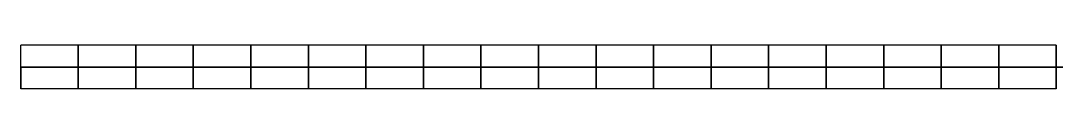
# Model space of a CAD drawing. Header units: metres. Extents: x 0 to 7.32, y -0.08 to 0.08.
# Drawn here: x 0 to 3.658, y -0.077 to 0.077 of the extents above; entities that cross this region are included whole.
import ezdxf

# ---------------------------------------------------------------- set-up
doc = ezdxf.new("R2010")
doc.units = ezdxf.units.M
for name, color, linetype in [('concrete_cells', 9, 'Continuous'), ('links', 30, 'Continuous'), ('rebar_segments_13', 2, 'Continuous'), ('rebar_segments_16', 1, 'Continuous'), ('rebar_segments_22', 6, 'Continuous'), ('rebars_06', 5, 'Continuous'), ('rebars_10', 7, 'Continuous')]:
    doc.layers.add(name, color=color, linetype=linetype)

msp = doc.modelspace()

# ---------------------------------------------------------------- linework, layer by layer
at = {"layer": 'concrete_cells'}
for points in [[(0, 0), (0.2032, 0), (0.2032, 0, 0.313), (0, 0, 0.313)], [(0, 0, 0.313), (0.2032, 0, 0.313), (0.2032, 0, 0.576), (0, 0, 0.576)], [(0, 0, 0.576), (0.2032, 0, 0.576), (0.2032, 0, 0.889), (0, 0, 0.889)], [(0.2032, 0), (0.4064, 0), (0.4064, 0, 0.313), (0.2032, 0, 0.313)], [(0.2032, 0, 0.313), (0.4064, 0, 0.313), (0.4064, 0, 0.576), (0.2032, 0, 0.576)], [(0.2032, 0, 0.576), (0.4064, 0, 0.576), (0.4064, 0, 0.889), (0.2032, 0, 0.889)], [(0.4064, 0), (0.6096, 0), (0.6096, 0, 0.313), (0.4064, 0, 0.313)], [(0.4064, 0, 0.313), (0.6096, 0, 0.313), (0.6096, 0, 0.576), (0.4064, 0, 0.576)], [(0.4064, 0, 0.576), (0.6096, 0, 0.576), (0.6096, 0, 0.889), (0.4064, 0, 0.889)], [(0.6096, 0), (0.8128, 0), (0.8128, 0, 0.313), (0.6096, 0, 0.313)], [(0.6096, 0, 0.313), (0.8128, 0, 0.313), (0.8128, 0, 0.576), (0.6096, 0, 0.576)], [(0.6096, 0, 0.576), (0.8128, 0, 0.576), (0.8128, 0, 0.889), (0.6096, 0, 0.889)], [(0.8128, 0), (1.016, 0), (1.016, 0, 0.313), (0.8128, 0, 0.313)], [(0.8128, 0, 0.313), (1.016, 0, 0.313), (1.016, 0, 0.576), (0.8128, 0, 0.576)], [(0.8128, 0, 0.576), (1.016, 0, 0.576), (1.016, 0, 0.889), (0.8128, 0, 0.889)], [(1.016, 0), (1.2192, 0), (1.2192, 0, 0.313), (1.016, 0, 0.313)], [(1.016, 0, 0.313), (1.2192, 0, 0.313), (1.2192, 0, 0.576), (1.016, 0, 0.576)], [(1.016, 0, 0.576), (1.2192, 0, 0.576), (1.2192, 0, 0.889), (1.016, 0, 0.889)], [(1.2192, 0), (1.4224, 0), (1.4224, 0, 0.313), (1.2192, 0, 0.313)], [(1.2192, 0, 0.313), (1.4224, 0, 0.313), (1.4224, 0, 0.576), (1.2192, 0, 0.576)], [(1.2192, 0, 0.576), (1.4224, 0, 0.576), (1.4224, 0, 0.889), (1.2192, 0, 0.889)], [(1.4224, 0), (1.6256, 0), (1.6256, 0, 0.313), (1.4224, 0, 0.313)], [(1.4224, 0, 0.576), (1.6256, 0, 0.576), (1.6256, 0, 0.889), (1.4224, 0, 0.889)], [(1.6256, 0), (1.8288, 0), (1.8288, 0, 0.313), (1.6256, 0, 0.313)], [(1.6256, 0, 0.313), (1.8288, 0, 0.313), (1.8288, 0, 0.576), (1.6256, 0, 0.576)], [(1.6256, 0, 0.576), (1.8288, 0, 0.576), (1.8288, 0, 0.889), (1.6256, 0, 0.889)], [(1.8288, 0), (2.032, 0), (2.032, 0, 0.313), (1.8288, 0, 0.313)], [(1.8288, 0, 0.313), (2.032, 0, 0.313), (2.032, 0, 0.576), (1.8288, 0, 0.576)], [(1.8288, 0, 0.576), (2.032, 0, 0.576), (2.032, 0, 0.889), (1.8288, 0, 0.889)], [(2.032, 0), (2.2352, 0), (2.2352, 0, 0.313), (2.032, 0, 0.313)], [(2.032, 0, 0.313), (2.2352, 0, 0.313), (2.2352, 0, 0.576), (2.032, 0, 0.576)], [(2.032, 0, 0.576), (2.2352, 0, 0.576), (2.2352, 0, 0.889), (2.032, 0, 0.889)], [(2.2352, 0), (2.4384, 0), (2.4384, 0, 0.313), (2.2352, 0, 0.313)], [(2.2352, 0, 0.313), (2.4384, 0, 0.313), (2.4384, 0, 0.576), (2.2352, 0, 0.576)], [(2.2352, 0, 0.576), (2.4384, 0, 0.576), (2.4384, 0, 0.889), (2.2352, 0, 0.889)], [(2.4384, 0), (2.6416, 0), (2.6416, 0, 0.313), (2.4384, 0, 0.313)], [(2.4384, 0, 0.313), (2.6416, 0, 0.313), (2.6416, 0, 0.576), (2.4384, 0, 0.576)], [(2.4384, 0, 0.576), (2.6416, 0, 0.576), (2.6416, 0, 0.889), (2.4384, 0, 0.889)], [(2.6416, 0), (2.8448, 0), (2.8448, 0, 0.313), (2.6416, 0, 0.313)], [(2.6416, 0, 0.576), (2.8448, 0, 0.576), (2.8448, 0, 0.889), (2.6416, 0, 0.889)], [(2.8448, 0), (3.048, 0), (3.048, 0, 0.313), (2.8448, 0, 0.313)], [(2.8448, 0, 0.313), (3.048, 0, 0.313), (3.048, 0, 0.576), (2.8448, 0, 0.576)], [(2.8448, 0, 0.576), (3.048, 0, 0.576), (3.048, 0, 0.889), (2.8448, 0, 0.889)], [(3.048, 0), (3.2512, 0), (3.2512, 0, 0.313), (3.048, 0, 0.313)], [(3.048, 0, 0.313), (3.2512, 0, 0.313), (3.2512, 0, 0.576), (3.048, 0, 0.576)], [(3.048, 0, 0.576), (3.2512, 0, 0.576), (3.2512, 0, 0.889), (3.048, 0, 0.889)], [(3.2512, 0), (3.4544, 0), (3.4544, 0, 0.313), (3.2512, 0, 0.313)], [(3.2512, 0, 0.313), (3.4544, 0, 0.313), (3.4544, 0, 0.576), (3.2512, 0, 0.576)], [(3.2512, 0, 0.576), (3.4544, 0, 0.576), (3.4544, 0, 0.889), (3.2512, 0, 0.889)], [(3.4544, 0), (3.6576, 0), (3.6576, 0, 0.313), (3.4544, 0, 0.313)], [(3.4544, 0, 0.313), (3.6576, 0, 0.313), (3.6576, 0, 0.576), (3.4544, 0, 0.576)], [(3.4544, 0, 0.576), (3.6576, 0, 0.576), (3.6576, 0, 0.889), (3.4544, 0, 0.889)], [(3.6576, 0), (3.8608, 0), (3.8608, 0, 0.313), (3.6576, 0, 0.313)], [(3.6576, 0, 0.576), (3.8608, 0, 0.576), (3.8608, 0, 0.889), (3.6576, 0, 0.889)]]:
    msp.add_3dface(points, dxfattribs=at)
at = {"layer": 'links'}
for p, q in [((0, 0, 0.889), (0, 0.077, 0.839)), ((0, 0), (0, 0.077, 0.05)), ((0, 0, 0.313), (0, 0.077, 0.313)), ((0, 0, 0.576), (0, 0.077, 0.576)), ((0.2032, 0, 0.889), (0.2032, 0.077, 0.839)), ((0.2032, 0), (0.2032, 0.077, 0.05)), ((0.2032, 0, 0.313), (0.2032, 0.077, 0.313)), ((0.2032, 0, 0.576), (0.2032, 0.077, 0.576)), ((0.4064, 0, 0.889), (0.4064, 0.077, 0.839)), ((0.4064, 0), (0.4064, 0.077, 0.05)), ((0.4064, 0, 0.313), (0.4064, 0.077, 0.313)), ((0.4064, 0, 0.576), (0.4064, 0.077, 0.576)), ((0.6096, 0, 0.889), (0.6096, 0.077, 0.839)), ((0.6096, 0), (0.6096, 0.077, 0.05)), ((0.6096, 0, 0.313), (0.6096, 0.077, 0.313)), ((0.6096, 0, 0.576), (0.6096, 0.077, 0.576)), ((0.8128, 0, 0.889), (0.8128, 0.077, 0.839)), ((0.8128, 0), (0.8128, 0.077, 0.05)), ((0.8128, 0, 0.313), (0.8128, 0.077, 0.313)), ((0.8128, 0, 0.576), (0.8128, 0.077, 0.576)), ((1.016, 0, 0.889), (1.016, 0.077, 0.839)), ((1.016, 0), (1.016, 0.077, 0.05)), ((1.016, 0, 0.313), (1.016, 0.077, 0.313)), ((1.016, 0, 0.576), (1.016, 0.077, 0.576)), ((1.2192, 0, 0.889), (1.2192, 0.077, 0.839)), ((1.2192, 0), (1.2192, 0.077, 0.05)), ((1.2192, 0, 0.313), (1.2192, 0.077, 0.313)), ((1.2192, 0, 0.576), (1.2192, 0.077, 0.576)), ((1.4224, 0, 0.889), (1.4224, 0.077, 0.839)), ((1.4224, 0), (1.4224, 0.077, 0.05)), ((1.4224, 0, 0.313), (1.4224, 0.077, 0.313)), ((1.4224, 0, 0.576), (1.4224, 0.077, 0.576)), ((1.6256, 0, 0.889), (1.6256, 0.077, 0.839)), ((1.6256, 0), (1.6256, 0.077, 0.05)), ((1.6256, 0, 0.313), (1.6256, 0.077, 0.313)), ((1.6256, 0, 0.576), (1.6256, 0.077, 0.576)), ((1.8288, 0, 0.889), (1.8288, 0.077, 0.839)), ((1.8288, 0), (1.8288, 0.077, 0.05)), ((1.8288, 0, 0.313), (1.8288, 0.077, 0.313)), ((1.8288, 0, 0.576), (1.8288, 0.077, 0.576)), ((1.8288, 0), (1.8288, 0.077, 0.1)), ((2.032, 0, 0.889), (2.032, 0.077, 0.839)), ((2.032, 0), (2.032, 0.077, 0.05)), ((2.032, 0, 0.313), (2.032, 0.077, 0.313)), ((2.032, 0, 0.576), (2.032, 0.077, 0.576)), ((2.032, 0), (2.032, 0.077, 0.1)), ((2.2352, 0, 0.889), (2.2352, 0.077, 0.839)), ((2.2352, 0), (2.2352, 0.077, 0.05)), ((2.2352, 0, 0.313), (2.2352, 0.077, 0.313)), ((2.2352, 0, 0.576), (2.2352, 0.077, 0.576)), ((2.2352, 0), (2.2352, 0.077, 0.1)), ((2.4384, 0, 0.889), (2.4384, 0.077, 0.839)), ((2.4384, 0), (2.4384, 0.077, 0.05)), ((2.4384, 0, 0.313), (2.4384, 0.077, 0.313)), ((2.4384, 0, 0.576), (2.4384, 0.077, 0.576)), ((2.4384, 0), (2.4384, 0.077, 0.1)), ((2.6416, 0, 0.889), (2.6416, 0.077, 0.839)), ((2.6416, 0), (2.6416, 0.077, 0.05)), ((2.6416, 0, 0.313), (2.6416, 0.077, 0.313)), ((2.6416, 0, 0.576), (2.6416, 0.077, 0.576)), ((2.6416, 0), (2.6416, 0.077, 0.1)), ((2.8448, 0, 0.889), (2.8448, 0.077, 0.839)), ((2.8448, 0), (2.8448, 0.077, 0.05)), ((2.8448, 0, 0.313), (2.8448, 0.077, 0.313)), ((2.8448, 0, 0.576), (2.8448, 0.077, 0.576)), ((2.8448, 0), (2.8448, 0.077, 0.1)), ((3.048, 0, 0.889), (3.048, 0.077, 0.839)), ((3.048, 0), (3.048, 0.077, 0.05)), ((3.048, 0, 0.313), (3.048, 0.077, 0.313)), ((3.048, 0, 0.576), (3.048, 0.077, 0.576)), ((3.048, 0), (3.048, 0.077, 0.1)), ((3.048, 0), (3.048, 0.077, 0.1)), ((3.2512, 0, 0.889), (3.2512, 0.077, 0.839)), ((3.2512, 0), (3.2512, 0.077, 0.05)), ((3.2512, 0, 0.313), (3.2512, 0.077, 0.313)), ((3.2512, 0, 0.576), (3.2512, 0.077, 0.576)), ((3.2512, 0), (3.2512, 0.077, 0.1)), ((3.4544, 0, 0.889), (3.4544, 0.077, 0.839)), ((3.4544, 0), (3.4544, 0.077, 0.05)), ((3.4544, 0, 0.313), (3.4544, 0.077, 0.313)), ((3.4544, 0, 0.576), (3.4544, 0.077, 0.576)), ((3.4544, 0), (3.4544, 0.077, 0.1)), ((3.6576, 0, 0.889), (3.6576, 0.077, 0.839)), ((3.6576, 0), (3.6576, 0.077, 0.05)), ((3.6576, 0, 0.313), (3.6576, 0.077, 0.313)), ((3.6576, 0, 0.576), (3.6576, 0.077, 0.576)), ((3.6576, 0), (3.6576, 0.077, 0.1)), ((0, -0.077, 0.839), (0, 0, 0.889)), ((0, -0.077, 0.05), (0, 0)), ((0, 0, 0.313), (0, -0.077, 0.313)), ((0, 0, 0.576), (0, -0.077, 0.576)), ((0, 0, 0.889), (0, 0, 0.839)), ((0, 0), (0, 0, 0.05)), ((0.2032, -0.077, 0.839), (0.2032, 0, 0.889)), ((0.2032, -0.077, 0.05), (0.2032, 0)), ((0.2032, 0, 0.313), (0.2032, -0.077, 0.313)), ((0.2032, 0, 0.576), (0.2032, -0.077, 0.576)), ((0.2032, 0, 0.889), (0.2032, 0, 0.839)), ((0.2032, 0), (0.2032, 0, 0.05)), ((0.4064, -0.077, 0.839), (0.4064, 0, 0.889)), ((0.4064, -0.077, 0.05), (0.4064, 0)), ((0.4064, 0, 0.313), (0.4064, -0.077, 0.313)), ((0.4064, 0, 0.576), (0.4064, -0.077, 0.576)), ((0.4064, 0, 0.889), (0.4064, 0, 0.839)), ((0.4064, 0), (0.4064, 0, 0.05)), ((0.6096, -0.077, 0.839), (0.6096, 0, 0.889)), ((0.6096, -0.077, 0.05), (0.6096, 0)), ((0.6096, 0, 0.313), (0.6096, -0.077, 0.313)), ((0.6096, 0, 0.576), (0.6096, -0.077, 0.576)), ((0.6096, 0, 0.889), (0.6096, 0, 0.839)), ((0.6096, 0), (0.6096, 0, 0.05)), ((0.8128, -0.077, 0.839), (0.8128, 0, 0.889)), ((0.8128, -0.077, 0.05), (0.8128, 0)), ((0.8128, 0, 0.313), (0.8128, -0.077, 0.313)), ((0.8128, 0, 0.576), (0.8128, -0.077, 0.576)), ((0.8128, 0, 0.889), (0.8128, 0, 0.839)), ((0.8128, 0), (0.8128, 0, 0.05)), ((1.016, -0.077, 0.839), (1.016, 0, 0.889)), ((1.016, -0.077, 0.05), (1.016, 0)), ((1.016, 0, 0.313), (1.016, -0.077, 0.313)), ((1.016, 0, 0.576), (1.016, -0.077, 0.576)), ((1.016, 0, 0.889), (1.016, 0, 0.839)), ((1.016, 0), (1.016, 0, 0.05)), ((1.2192, -0.077, 0.839), (1.2192, 0, 0.889)), ((1.2192, -0.077, 0.05), (1.2192, 0)), ((1.2192, 0, 0.313), (1.2192, -0.077, 0.313)), ((1.2192, 0, 0.576), (1.2192, -0.077, 0.576)), ((1.2192, 0, 0.889), (1.2192, 0, 0.839)), ((1.2192, 0), (1.2192, 0, 0.05)), ((1.4224, -0.077, 0.839), (1.4224, 0, 0.889)), ((1.4224, -0.077, 0.05), (1.4224, 0)), ((1.4224, 0, 0.313), (1.4224, -0.077, 0.313)), ((1.4224, 0, 0.576), (1.4224, -0.077, 0.576)), ((1.4224, 0, 0.889), (1.4224, 0, 0.839)), ((1.4224, 0), (1.4224, 0, 0.05)), ((1.6256, -0.077, 0.839), (1.6256, 0, 0.889)), ((1.6256, -0.077, 0.05), (1.6256, 0)), ((1.6256, 0, 0.313), (1.6256, -0.077, 0.313)), ((1.6256, 0, 0.576), (1.6256, -0.077, 0.576)), ((1.6256, 0, 0.889), (1.6256, 0, 0.839)), ((1.6256, 0), (1.6256, 0, 0.05)), ((1.8288, -0.077, 0.839), (1.8288, 0, 0.889)), ((1.8288, -0.077, 0.05), (1.8288, 0)), ((1.8288, 0, 0.313), (1.8288, -0.077, 0.313)), ((1.8288, 0, 0.576), (1.8288, -0.077, 0.576)), ((1.8288, 0, 0.889), (1.8288, 0, 0.839)), ((1.8288, 0), (1.8288, 0, 0.05)), ((1.8288, 0), (1.8288, -0.077, 0.1)), ((2.032, -0.077, 0.839), (2.032, 0, 0.889)), ((2.032, -0.077, 0.05), (2.032, 0)), ((2.032, 0, 0.313), (2.032, -0.077, 0.313)), ((2.032, 0, 0.576), (2.032, -0.077, 0.576)), ((2.032, 0, 0.889), (2.032, 0, 0.839)), ((2.032, 0), (2.032, 0, 0.05)), ((2.032, 0), (2.032, -0.077, 0.1)), ((2.2352, -0.077, 0.839), (2.2352, 0, 0.889)), ((2.2352, -0.077, 0.05), (2.2352, 0)), ((2.2352, 0, 0.313), (2.2352, -0.077, 0.313)), ((2.2352, 0, 0.576), (2.2352, -0.077, 0.576)), ((2.2352, 0, 0.889), (2.2352, 0, 0.839)), ((2.2352, 0), (2.2352, 0, 0.05)), ((2.2352, 0), (2.2352, -0.077, 0.1)), ((2.4384, -0.077, 0.839), (2.4384, 0, 0.889)), ((2.4384, -0.077, 0.05), (2.4384, 0)), ((2.4384, 0, 0.313), (2.4384, -0.077, 0.313)), ((2.4384, 0, 0.576), (2.4384, -0.077, 0.576)), ((2.4384, 0, 0.889), (2.4384, 0, 0.839)), ((2.4384, 0), (2.4384, 0, 0.05)), ((2.4384, 0), (2.4384, -0.077, 0.1)), ((2.6416, -0.077, 0.839), (2.6416, 0, 0.889)), ((2.6416, -0.077, 0.05), (2.6416, 0)), ((2.6416, 0, 0.313), (2.6416, -0.077, 0.313)), ((2.6416, 0, 0.576), (2.6416, -0.077, 0.576)), ((2.6416, 0, 0.889), (2.6416, 0, 0.839)), ((2.6416, 0), (2.6416, 0, 0.05)), ((2.6416, 0), (2.6416, -0.077, 0.1)), ((2.8448, -0.077, 0.839), (2.8448, 0, 0.889)), ((2.8448, -0.077, 0.05), (2.8448, 0)), ((2.8448, 0, 0.313), (2.8448, -0.077, 0.313)), ((2.8448, 0, 0.576), (2.8448, -0.077, 0.576)), ((2.8448, 0, 0.889), (2.8448, 0, 0.839)), ((2.8448, 0), (2.8448, 0, 0.05)), ((2.8448, 0), (2.8448, -0.077, 0.1)), ((3.048, -0.077, 0.839), (3.048, 0, 0.889)), ((3.048, -0.077, 0.05), (3.048, 0)), ((3.048, 0, 0.313), (3.048, -0.077, 0.313)), ((3.048, 0, 0.576), (3.048, -0.077, 0.576)), ((3.048, 0, 0.889), (3.048, 0, 0.839)), ((3.048, 0), (3.048, 0, 0.05)), ((3.048, 0), (3.048, -0.077, 0.1)), ((3.048, 0), (3.048, -0.077, 0.1)), ((3.2512, -0.077, 0.839), (3.2512, 0, 0.889)), ((3.2512, -0.077, 0.05), (3.2512, 0)), ((3.2512, 0, 0.313), (3.2512, -0.077, 0.313)), ((3.2512, 0, 0.576), (3.2512, -0.077, 0.576)), ((3.2512, 0, 0.889), (3.2512, 0, 0.839)), ((3.2512, 0), (3.2512, 0, 0.05)), ((3.2512, 0), (3.2512, -0.077, 0.1)), ((3.4544, -0.077, 0.839), (3.4544, 0, 0.889)), ((3.4544, -0.077, 0.05), (3.4544, 0)), ((3.4544, 0, 0.313), (3.4544, -0.077, 0.313)), ((3.4544, 0, 0.576), (3.4544, -0.077, 0.576)), ((3.4544, 0, 0.889), (3.4544, 0, 0.839)), ((3.4544, 0), (3.4544, 0, 0.05)), ((3.4544, 0), (3.4544, -0.077, 0.1)), ((3.6576, -0.077, 0.839), (3.6576, 0, 0.889)), ((3.6576, -0.077, 0.05), (3.6576, 0)), ((3.6576, 0, 0.313), (3.6576, -0.077, 0.313)), ((3.6576, 0, 0.576), (3.6576, -0.077, 0.576)), ((3.6576, 0, 0.889), (3.6576, 0, 0.839)), ((3.6576, 0), (3.6576, 0, 0.05)), ((3.6576, 0), (3.6576, -0.077, 0.1))]:
    msp.add_line(p, q, dxfattribs=at)
at = {"layer": 'rebar_segments_13'}
for p, q in [((0.2032, 0.077, 0.313), (0, 0.077, 0.313)), ((0.2032, 0.077, 0.576), (0, 0.077, 0.576)), ((0.4064, 0.077, 0.313), (0.2032, 0.077, 0.313)), ((0.4064, 0.077, 0.576), (0.2032, 0.077, 0.576)), ((0.6096, 0.077, 0.313), (0.4064, 0.077, 0.313)), ((0.6096, 0.077, 0.576), (0.4064, 0.077, 0.576)), ((0.8128, 0.077, 0.313), (0.6096, 0.077, 0.313)), ((0.8128, 0.077, 0.576), (0.6096, 0.077, 0.576)), ((1.016, 0.077, 0.313), (0.8128, 0.077, 0.313)), ((1.016, 0.077, 0.576), (0.8128, 0.077, 0.576)), ((1.2192, 0.077, 0.313), (1.016, 0.077, 0.313)), ((1.2192, 0.077, 0.576), (1.016, 0.077, 0.576)), ((1.4224, 0.077, 0.313), (1.2192, 0.077, 0.313)), ((1.4224, 0.077, 0.576), (1.2192, 0.077, 0.576)), ((1.6256, 0.077, 0.313), (1.4224, 0.077, 0.313)), ((1.6256, 0.077, 0.576), (1.4224, 0.077, 0.576)), ((1.8288, 0.077, 0.313), (1.6256, 0.077, 0.313)), ((1.8288, 0.077, 0.576), (1.6256, 0.077, 0.576)), ((2.032, 0.077, 0.313), (1.8288, 0.077, 0.313)), ((2.032, 0.077, 0.576), (1.8288, 0.077, 0.576)), ((2.2352, 0.077, 0.313), (2.032, 0.077, 0.313)), ((2.2352, 0.077, 0.576), (2.032, 0.077, 0.576)), ((2.4384, 0.077, 0.313), (2.2352, 0.077, 0.313)), ((2.4384, 0.077, 0.576), (2.2352, 0.077, 0.576)), ((2.6416, 0.077, 0.313), (2.4384, 0.077, 0.313)), ((2.6416, 0.077, 0.576), (2.4384, 0.077, 0.576)), ((2.8448, 0.077, 0.313), (2.6416, 0.077, 0.313)), ((2.8448, 0.077, 0.576), (2.6416, 0.077, 0.576)), ((3.048, 0.077, 0.313), (2.8448, 0.077, 0.313)), ((3.048, 0.077, 0.576), (2.8448, 0.077, 0.576)), ((3.2512, 0.077, 0.313), (3.048, 0.077, 0.313)), ((3.2512, 0.077, 0.576), (3.048, 0.077, 0.576)), ((3.4544, 0.077, 0.313), (3.2512, 0.077, 0.313)), ((3.4544, 0.077, 0.576), (3.2512, 0.077, 0.576)), ((3.6576, 0.077, 0.313), (3.4544, 0.077, 0.313)), ((3.6576, 0.077, 0.576), (3.4544, 0.077, 0.576)), ((0.2032, -0.077, 0.313), (0, -0.077, 0.313)), ((0.2032, -0.077, 0.576), (0, -0.077, 0.576)), ((0.4064, -0.077, 0.313), (0.2032, -0.077, 0.313)), ((0.4064, -0.077, 0.576), (0.2032, -0.077, 0.576)), ((0.6096, -0.077, 0.313), (0.4064, -0.077, 0.313)), ((0.6096, -0.077, 0.576), (0.4064, -0.077, 0.576)), ((0.8128, -0.077, 0.313), (0.6096, -0.077, 0.313)), ((0.8128, -0.077, 0.576), (0.6096, -0.077, 0.576)), ((1.016, -0.077, 0.313), (0.8128, -0.077, 0.313)), ((1.016, -0.077, 0.576), (0.8128, -0.077, 0.576)), ((1.2192, -0.077, 0.313), (1.016, -0.077, 0.313)), ((1.2192, -0.077, 0.576), (1.016, -0.077, 0.576)), ((1.4224, -0.077, 0.313), (1.2192, -0.077, 0.313)), ((1.4224, -0.077, 0.576), (1.2192, -0.077, 0.576)), ((1.6256, -0.077, 0.313), (1.4224, -0.077, 0.313)), ((1.6256, -0.077, 0.576), (1.4224, -0.077, 0.576)), ((1.8288, -0.077, 0.313), (1.6256, -0.077, 0.313)), ((1.8288, -0.077, 0.576), (1.6256, -0.077, 0.576)), ((2.032, -0.077, 0.313), (1.8288, -0.077, 0.313)), ((2.032, -0.077, 0.576), (1.8288, -0.077, 0.576)), ((2.2352, -0.077, 0.313), (2.032, -0.077, 0.313)), ((2.2352, -0.077, 0.576), (2.032, -0.077, 0.576)), ((2.4384, -0.077, 0.313), (2.2352, -0.077, 0.313)), ((2.4384, -0.077, 0.576), (2.2352, -0.077, 0.576)), ((2.6416, -0.077, 0.313), (2.4384, -0.077, 0.313)), ((2.6416, -0.077, 0.576), (2.4384, -0.077, 0.576)), ((2.8448, -0.077, 0.313), (2.6416, -0.077, 0.313)), ((2.8448, -0.077, 0.576), (2.6416, -0.077, 0.576)), ((3.048, -0.077, 0.313), (2.8448, -0.077, 0.313)), ((3.048, -0.077, 0.576), (2.8448, -0.077, 0.576)), ((3.2512, -0.077, 0.313), (3.048, -0.077, 0.313)), ((3.2512, -0.077, 0.576), (3.048, -0.077, 0.576)), ((3.4544, -0.077, 0.313), (3.2512, -0.077, 0.313)), ((3.4544, -0.077, 0.576), (3.2512, -0.077, 0.576)), ((3.6576, -0.077, 0.313), (3.4544, -0.077, 0.313)), ((3.6576, -0.077, 0.576), (3.4544, -0.077, 0.576))]:
    msp.add_line(p, q, dxfattribs=at)
at = {"layer": 'rebar_segments_16'}
for p, q in [((0.2032, 0.077, 0.839), (0, 0.077, 0.839)), ((0.4064, 0.077, 0.839), (0.2032, 0.077, 0.839)), ((0.6096, 0.077, 0.839), (0.4064, 0.077, 0.839)), ((0.8128, 0.077, 0.839), (0.6096, 0.077, 0.839)), ((1.016, 0.077, 0.839), (0.8128, 0.077, 0.839)), ((1.2192, 0.077, 0.839), (1.016, 0.077, 0.839)), ((1.4224, 0.077, 0.839), (1.2192, 0.077, 0.839)), ((1.6256, 0.077, 0.839), (1.4224, 0.077, 0.839)), ((1.8288, 0.077, 0.839), (1.6256, 0.077, 0.839)), ((2.032, 0.077, 0.839), (1.8288, 0.077, 0.839)), ((2.2352, 0.077, 0.839), (2.032, 0.077, 0.839)), ((2.4384, 0.077, 0.839), (2.2352, 0.077, 0.839)), ((2.6416, 0.077, 0.839), (2.4384, 0.077, 0.839)), ((2.8448, 0.077, 0.839), (2.6416, 0.077, 0.839)), ((3.048, 0.077, 0.839), (2.8448, 0.077, 0.839)), ((3.2512, 0.077, 0.839), (3.048, 0.077, 0.839)), ((3.4544, 0.077, 0.839), (3.2512, 0.077, 0.839)), ((3.6576, 0.077, 0.839), (3.4544, 0.077, 0.839)), ((0.2032, 0, 0.839), (0, 0, 0.839)), ((0.4064, 0, 0.839), (0.2032, 0, 0.839)), ((0.6096, 0, 0.839), (0.4064, 0, 0.839)), ((0.8128, 0, 0.839), (0.6096, 0, 0.839)), ((1.016, 0, 0.839), (0.8128, 0, 0.839)), ((1.2192, 0, 0.839), (1.016, 0, 0.839)), ((1.4224, 0, 0.839), (1.2192, 0, 0.839)), ((1.6256, 0, 0.839), (1.4224, 0, 0.839)), ((1.8288, 0, 0.839), (1.6256, 0, 0.839)), ((2.032, 0, 0.839), (1.8288, 0, 0.839)), ((2.2352, 0, 0.839), (2.032, 0, 0.839)), ((2.4384, 0, 0.839), (2.2352, 0, 0.839)), ((2.6416, 0, 0.839), (2.4384, 0, 0.839)), ((2.8448, 0, 0.839), (2.6416, 0, 0.839)), ((3.048, 0, 0.839), (2.8448, 0, 0.839)), ((3.2512, 0, 0.839), (3.048, 0, 0.839)), ((3.4544, 0, 0.839), (3.2512, 0, 0.839)), ((3.6576, 0, 0.839), (3.4544, 0, 0.839)), ((0.2032, -0.077, 0.839), (0, -0.077, 0.839)), ((0.4064, -0.077, 0.839), (0.2032, -0.077, 0.839)), ((0.6096, -0.077, 0.839), (0.4064, -0.077, 0.839)), ((0.8128, -0.077, 0.839), (0.6096, -0.077, 0.839)), ((1.016, -0.077, 0.839), (0.8128, -0.077, 0.839)), ((1.2192, -0.077, 0.839), (1.016, -0.077, 0.839)), ((1.4224, -0.077, 0.839), (1.2192, -0.077, 0.839)), ((1.6256, -0.077, 0.839), (1.4224, -0.077, 0.839)), ((1.8288, -0.077, 0.839), (1.6256, -0.077, 0.839)), ((2.032, -0.077, 0.839), (1.8288, -0.077, 0.839)), ((2.2352, -0.077, 0.839), (2.032, -0.077, 0.839)), ((2.4384, -0.077, 0.839), (2.2352, -0.077, 0.839)), ((2.6416, -0.077, 0.839), (2.4384, -0.077, 0.839)), ((2.8448, -0.077, 0.839), (2.6416, -0.077, 0.839)), ((3.048, -0.077, 0.839), (2.8448, -0.077, 0.839)), ((3.2512, -0.077, 0.839), (3.048, -0.077, 0.839)), ((3.4544, -0.077, 0.839), (3.2512, -0.077, 0.839)), ((3.6576, -0.077, 0.839), (3.4544, -0.077, 0.839))]:
    msp.add_line(p, q, dxfattribs=at)
at = {"layer": 'rebar_segments_22'}
for p, q in [((0.2032, 0.077, 0.05), (0, 0.077, 0.05)), ((0.4064, 0.077, 0.05), (0.2032, 0.077, 0.05)), ((0.6096, 0.077, 0.05), (0.4064, 0.077, 0.05)), ((0.8128, 0.077, 0.05), (0.6096, 0.077, 0.05)), ((1.016, 0.077, 0.05), (0.8128, 0.077, 0.05)), ((1.2192, 0.077, 0.05), (1.016, 0.077, 0.05)), ((1.4224, 0.077, 0.05), (1.2192, 0.077, 0.05)), ((1.6256, 0.077, 0.05), (1.4224, 0.077, 0.05)), ((1.8288, 0.077, 0.05), (1.6256, 0.077, 0.05)), ((2.032, 0.077, 0.05), (1.8288, 0.077, 0.05)), ((2.2352, 0.077, 0.05), (2.032, 0.077, 0.05)), ((2.2352, 0.077, 0.1), (2.032, 0.077, 0.1)), ((2.4384, 0.077, 0.05), (2.2352, 0.077, 0.05)), ((2.4384, 0.077, 0.1), (2.2352, 0.077, 0.1)), ((2.6416, 0.077, 0.05), (2.4384, 0.077, 0.05)), ((2.6416, 0.077, 0.1), (2.4384, 0.077, 0.1)), ((2.8448, 0.077, 0.05), (2.6416, 0.077, 0.05)), ((2.8448, 0.077, 0.1), (2.6416, 0.077, 0.1)), ((3.048, 0.077, 0.05), (2.8448, 0.077, 0.05)), ((3.048, 0.077, 0.1), (2.8448, 0.077, 0.1)), ((3.2512, 0.077, 0.05), (3.048, 0.077, 0.05)), ((3.2512, 0.077, 0.1), (3.048, 0.077, 0.1)), ((3.4544, 0.077, 0.05), (3.2512, 0.077, 0.05)), ((3.4544, 0.077, 0.1), (3.2512, 0.077, 0.1)), ((3.6576, 0.077, 0.05), (3.4544, 0.077, 0.05)), ((3.6576, 0.077, 0.1), (3.4544, 0.077, 0.1)), ((0.2032, 0, 0.05), (0, 0, 0.05)), ((0.4064, 0, 0.05), (0.2032, 0, 0.05)), ((0.6096, 0, 0.05), (0.4064, 0, 0.05)), ((0.8128, 0, 0.05), (0.6096, 0, 0.05)), ((1.016, 0, 0.05), (0.8128, 0, 0.05)), ((1.2192, 0, 0.05), (1.016, 0, 0.05)), ((1.4224, 0, 0.05), (1.2192, 0, 0.05)), ((1.6256, 0, 0.05), (1.4224, 0, 0.05)), ((1.8288, 0, 0.05), (1.6256, 0, 0.05)), ((2.032, 0, 0.05), (1.8288, 0, 0.05)), ((2.2352, 0, 0.05), (2.032, 0, 0.05)), ((2.4384, 0, 0.05), (2.2352, 0, 0.05)), ((2.6416, 0, 0.05), (2.4384, 0, 0.05)), ((2.8448, 0, 0.05), (2.6416, 0, 0.05)), ((3.048, 0, 0.05), (2.8448, 0, 0.05)), ((3.2512, 0, 0.05), (3.048, 0, 0.05)), ((3.4544, 0, 0.05), (3.2512, 0, 0.05)), ((3.6576, 0, 0.05), (3.4544, 0, 0.05)), ((0.2032, -0.077, 0.05), (0, -0.077, 0.05)), ((0.4064, -0.077, 0.05), (0.2032, -0.077, 0.05)), ((0.6096, -0.077, 0.05), (0.4064, -0.077, 0.05)), ((0.8128, -0.077, 0.05), (0.6096, -0.077, 0.05)), ((1.016, -0.077, 0.05), (0.8128, -0.077, 0.05)), ((1.2192, -0.077, 0.05), (1.016, -0.077, 0.05)), ((1.4224, -0.077, 0.05), (1.2192, -0.077, 0.05)), ((1.6256, -0.077, 0.05), (1.4224, -0.077, 0.05)), ((1.8288, -0.077, 0.05), (1.6256, -0.077, 0.05)), ((2.032, -0.077, 0.05), (1.8288, -0.077, 0.05)), ((2.2352, -0.077, 0.05), (2.032, -0.077, 0.05)), ((2.2352, -0.077, 0.1), (2.032, -0.077, 0.1)), ((2.4384, -0.077, 0.05), (2.2352, -0.077, 0.05)), ((2.4384, -0.077, 0.1), (2.2352, -0.077, 0.1)), ((2.6416, -0.077, 0.05), (2.4384, -0.077, 0.05)), ((2.6416, -0.077, 0.1), (2.4384, -0.077, 0.1)), ((2.8448, -0.077, 0.05), (2.6416, -0.077, 0.05)), ((2.8448, -0.077, 0.1), (2.6416, -0.077, 0.1)), ((3.048, -0.077, 0.05), (2.8448, -0.077, 0.05)), ((3.048, -0.077, 0.1), (2.8448, -0.077, 0.1)), ((3.2512, -0.077, 0.05), (3.048, -0.077, 0.05)), ((3.2512, -0.077, 0.1), (3.048, -0.077, 0.1)), ((3.4544, -0.077, 0.05), (3.2512, -0.077, 0.05)), ((3.4544, -0.077, 0.1), (3.2512, -0.077, 0.1)), ((3.6576, -0.077, 0.05), (3.4544, -0.077, 0.05)), ((3.6576, -0.077, 0.1), (3.4544, -0.077, 0.1))]:
    msp.add_line(p, q, dxfattribs=at)
at = {"layer": 'rebars_06'}
for points in [[(1.2192, 0.077, 0.05), (1.2192, 0, 0.05), (1.2192, -0.077, 0.05), (1.2192, -0.077, 0.313), (1.2192, -0.077, 0.576), (1.2192, -0.077, 0.839), (1.2192, 0, 0.839), (1.2192, 0.077, 0.839), (1.2192, 0.077, 0.576), (1.2192, 0.077, 0.313), (1.2192, 0.077, 0.05)], [(1.4224, 0.077, 0.05), (1.4224, 0, 0.05), (1.4224, -0.077, 0.05), (1.4224, -0.077, 0.313), (1.4224, -0.077, 0.576), (1.4224, -0.077, 0.839), (1.4224, 0, 0.839), (1.4224, 0.077, 0.839), (1.4224, 0.077, 0.576), (1.4224, 0.077, 0.313), (1.4224, 0.077, 0.05)], [(1.6256, 0.077, 0.05), (1.6256, 0, 0.05), (1.6256, -0.077, 0.05), (1.6256, -0.077, 0.313), (1.6256, -0.077, 0.576), (1.6256, -0.077, 0.839), (1.6256, 0, 0.839), (1.6256, 0.077, 0.839), (1.6256, 0.077, 0.576), (1.6256, 0.077, 0.313), (1.6256, 0.077, 0.05)], [(1.8288, 0.077, 0.05), (1.8288, 0, 0.05), (1.8288, -0.077, 0.05), (1.8288, -0.077, 0.313), (1.8288, -0.077, 0.576), (1.8288, -0.077, 0.839), (1.8288, 0, 0.839), (1.8288, 0.077, 0.839), (1.8288, 0.077, 0.576), (1.8288, 0.077, 0.313), (1.8288, 0.077, 0.05)], [(2.032, 0.077, 0.05), (2.032, 0, 0.05), (2.032, -0.077, 0.05), (2.032, -0.077, 0.313), (2.032, -0.077, 0.576), (2.032, -0.077, 0.839), (2.032, 0, 0.839), (2.032, 0.077, 0.839), (2.032, 0.077, 0.576), (2.032, 0.077, 0.313), (2.032, 0.077, 0.05)], [(2.2352, 0.077, 0.05), (2.2352, 0, 0.05), (2.2352, -0.077, 0.05), (2.2352, -0.077, 0.313), (2.2352, -0.077, 0.576), (2.2352, -0.077, 0.839), (2.2352, 0, 0.839), (2.2352, 0.077, 0.839), (2.2352, 0.077, 0.576), (2.2352, 0.077, 0.313), (2.2352, 0.077, 0.05)], [(2.4384, 0.077, 0.05), (2.4384, 0, 0.05), (2.4384, -0.077, 0.05), (2.4384, -0.077, 0.313), (2.4384, -0.077, 0.576), (2.4384, -0.077, 0.839), (2.4384, 0, 0.839), (2.4384, 0.077, 0.839), (2.4384, 0.077, 0.576), (2.4384, 0.077, 0.313), (2.4384, 0.077, 0.05)], [(2.6416, 0.077, 0.05), (2.6416, 0, 0.05), (2.6416, -0.077, 0.05), (2.6416, -0.077, 0.313), (2.6416, -0.077, 0.576), (2.6416, -0.077, 0.839), (2.6416, 0, 0.839), (2.6416, 0.077, 0.839), (2.6416, 0.077, 0.576), (2.6416, 0.077, 0.313), (2.6416, 0.077, 0.05)], [(2.8448, 0.077, 0.05), (2.8448, 0, 0.05), (2.8448, -0.077, 0.05), (2.8448, -0.077, 0.313), (2.8448, -0.077, 0.576), (2.8448, -0.077, 0.839), (2.8448, 0, 0.839), (2.8448, 0.077, 0.839), (2.8448, 0.077, 0.576), (2.8448, 0.077, 0.313), (2.8448, 0.077, 0.05)], [(3.048, 0.077, 0.05), (3.048, 0, 0.05), (3.048, -0.077, 0.05), (3.048, -0.077, 0.313), (3.048, -0.077, 0.576), (3.048, -0.077, 0.839), (3.048, 0, 0.839), (3.048, 0.077, 0.839), (3.048, 0.077, 0.576), (3.048, 0.077, 0.313), (3.048, 0.077, 0.05)], [(3.2512, 0.077, 0.05), (3.2512, 0, 0.05), (3.2512, -0.077, 0.05), (3.2512, -0.077, 0.313), (3.2512, -0.077, 0.576), (3.2512, -0.077, 0.839), (3.2512, 0, 0.839), (3.2512, 0.077, 0.839), (3.2512, 0.077, 0.576), (3.2512, 0.077, 0.313), (3.2512, 0.077, 0.05)], [(3.4544, 0.077, 0.05), (3.4544, 0, 0.05), (3.4544, -0.077, 0.05), (3.4544, -0.077, 0.313), (3.4544, -0.077, 0.576), (3.4544, -0.077, 0.839), (3.4544, 0, 0.839), (3.4544, 0.077, 0.839), (3.4544, 0.077, 0.576), (3.4544, 0.077, 0.313), (3.4544, 0.077, 0.05)], [(3.6576, 0.077, 0.05), (3.6576, 0, 0.05), (3.6576, -0.077, 0.05), (3.6576, -0.077, 0.313), (3.6576, -0.077, 0.576), (3.6576, -0.077, 0.839), (3.6576, 0, 0.839), (3.6576, 0.077, 0.839), (3.6576, 0.077, 0.576), (3.6576, 0.077, 0.313), (3.6576, 0.077, 0.05)]]:
    msp.add_polyline3d(points, dxfattribs=at)
at = {"layer": 'rebars_10'}
for points in [[(0.2032, 0.077, 0.05), (0.2032, 0, 0.05), (0.2032, -0.077, 0.05), (0.2032, -0.077, 0.313), (0.2032, -0.077, 0.576), (0.2032, -0.077, 0.839), (0.2032, 0, 0.839), (0.2032, 0.077, 0.839), (0.2032, 0.077, 0.576), (0.2032, 0.077, 0.313), (0.2032, 0.077, 0.05)], [(0.4064, 0.077, 0.05), (0.4064, 0, 0.05), (0.4064, -0.077, 0.05), (0.4064, -0.077, 0.313), (0.4064, -0.077, 0.576), (0.4064, -0.077, 0.839), (0.4064, 0, 0.839), (0.4064, 0.077, 0.839), (0.4064, 0.077, 0.576), (0.4064, 0.077, 0.313), (0.4064, 0.077, 0.05)], [(0.6096, 0.077, 0.05), (0.6096, 0, 0.05), (0.6096, -0.077, 0.05), (0.6096, -0.077, 0.313), (0.6096, -0.077, 0.576), (0.6096, -0.077, 0.839), (0.6096, 0, 0.839), (0.6096, 0.077, 0.839), (0.6096, 0.077, 0.576), (0.6096, 0.077, 0.313), (0.6096, 0.077, 0.05)], [(0.8128, 0.077, 0.05), (0.8128, 0, 0.05), (0.8128, -0.077, 0.05), (0.8128, -0.077, 0.313), (0.8128, -0.077, 0.576), (0.8128, -0.077, 0.839), (0.8128, 0, 0.839), (0.8128, 0.077, 0.839), (0.8128, 0.077, 0.576), (0.8128, 0.077, 0.313), (0.8128, 0.077, 0.05)], [(1.016, 0.077, 0.05), (1.016, 0, 0.05), (1.016, -0.077, 0.05), (1.016, -0.077, 0.313), (1.016, -0.077, 0.576), (1.016, -0.077, 0.839), (1.016, 0, 0.839), (1.016, 0.077, 0.839), (1.016, 0.077, 0.576), (1.016, 0.077, 0.313), (1.016, 0.077, 0.05)]]:
    msp.add_polyline3d(points, dxfattribs=at)

doc.saveas('drawing.dxf')
